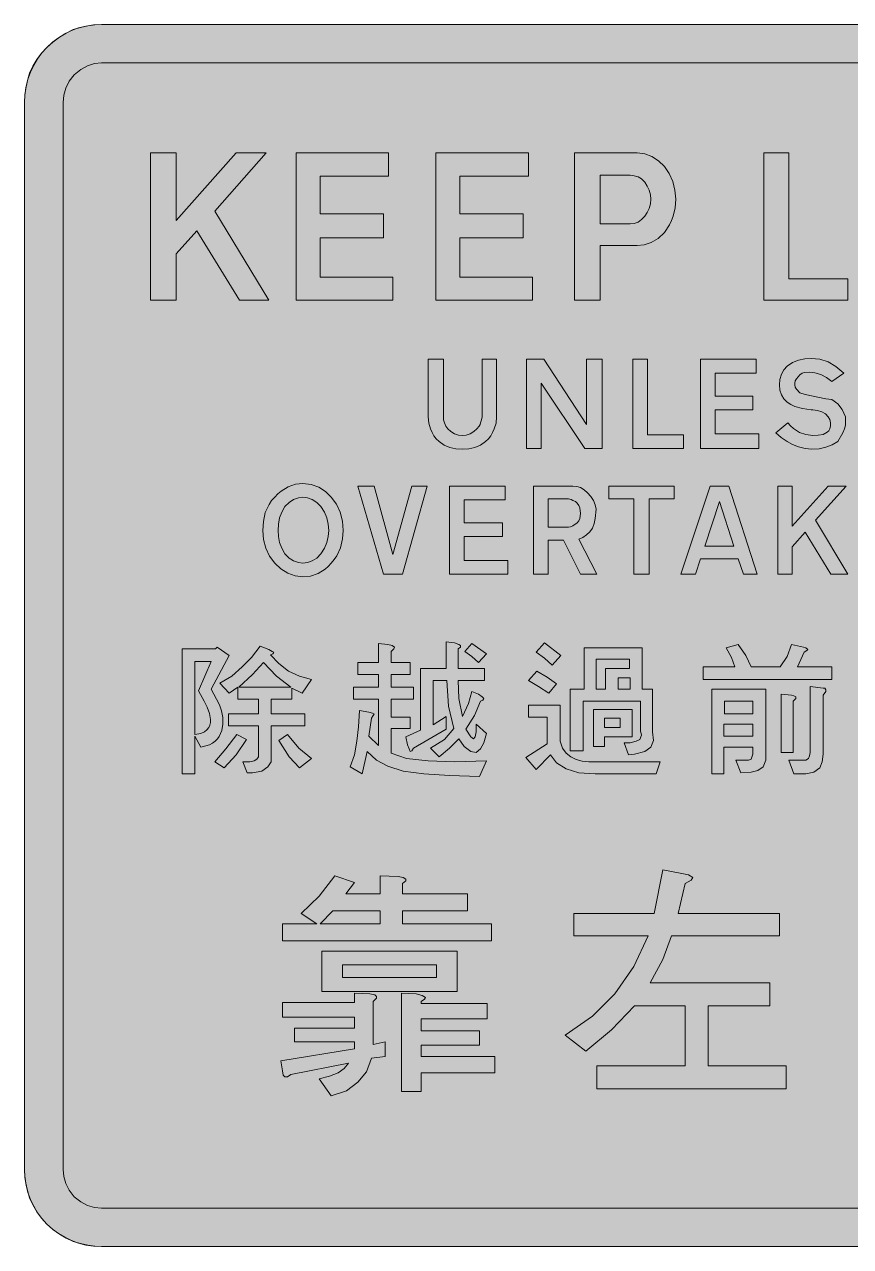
# Model space of a CAD drawing. Header units: metres. Extents: x 147 to 422, y 8 to 264.
# Drawn here: x 147.4 to 320.9, y 7.6 to 264.4 of the extents above; entities that cross this region are included whole.
import ezdxf

# ---------------------------------------------------------------- set-up
doc = ezdxf.new("R2010")
doc.units = ezdxf.units.M
for name, color, linetype, true_color in [('FILL_BLUE_0000FF', 7, 'Continuous', 0x0000ff), ('FILL_WHITE_FFFFFF', 7, 'Continuous', 0xffffff), ('STROKE_BLUE_0000FF', 7, 'Continuous', 0x0000ff)]:
    doc.layers.add(name, color=color, linetype=linetype, true_color=true_color)

msp = doc.modelspace()

# ---------------------------------------------------------------- hatches: boundary and pattern name
at = {"layer": 'FILL_BLUE_0000FF', "true_color": 0x0000ff}
h = msp.add_hatch(color=7, dxfattribs=at)
h.dxf.hatch_style = 1
h.paths.add_polyline_path([(407.23, 256.18), (408.74, 255.73), (410.18, 254.95), (410.85, 254.43), (411.48, 253.8), (412.53, 252.49), (413.26, 251.05), (413.68, 249.55), (413.82, 248.04), (413.82, 23.76), (413.68, 22.28), (413.26, 20.81), (412.53, 19.38), (411.48, 18), (410.18, 16.95), (408.74, 16.22), (407.23, 15.8), (405.72, 15.66), (163.62, 15.66), (162.14, 15.8), (160.67, 16.22), (159.24, 16.95), (157.86, 18), (156.81, 19.38), (156.08, 20.81), (155.66, 22.28), (155.52, 23.76), (155.52, 248.04), (155.66, 249.55), (156.08, 251.05), (156.81, 252.49), (157.86, 253.8), (159.24, 254.95), (160.67, 255.73), (162.14, 256.18), (163.62, 256.32), (405.72, 256.32), (407.23, 256.18)])
at = {"layer": 'FILL_WHITE_FFFFFF', "true_color": 0xffffff}
h = msp.add_hatch(color=7, dxfattribs=at)
h.dxf.hatch_style = 1
h.paths.add_polyline_path([(407.13, 264.35), (408.62, 264.15), (410.15, 263.81), (411.66, 263.34), (413.14, 262.6), (414.59, 261.72), (415.96, 260.71), (417.24, 259.56), (418.36, 258.31), (419.31, 256.99), (420.13, 255.61), (420.84, 254.16), (421.31, 252.65), (421.65, 251.1), (421.85, 249.55), (421.92, 248.04), (421.92, 23.76), (421.85, 22.35), (421.65, 20.86), (421.31, 19.33), (420.84, 17.82), (420.13, 16.34), (419.31, 14.89), (418.36, 13.52), (417.24, 12.24), (415.96, 11.12), (414.59, 10.17), (413.14, 9.35), (411.66, 8.64), (410.15, 8.17), (408.62, 7.83), (407.13, 7.63), (405.72, 7.56), (163.62, 7.56), (162.21, 7.63), (160.72, 7.83), (159.19, 8.17), (157.68, 8.64), (156.2, 9.35), (154.76, 10.17), (153.38, 11.12), (152.1, 12.24), (150.98, 13.52), (150.03, 14.89), (149.21, 16.34), (148.5, 17.82), (148.03, 19.33), (147.69, 20.86), (147.49, 22.35), (147.42, 23.76), (147.42, 248.04), (147.49, 249.55), (147.69, 251.1), (148.03, 252.65), (148.5, 254.16), (149.21, 255.64), (150.03, 257.06), (150.98, 258.39), (152.1, 259.56), (153.38, 260.71), (154.76, 261.72), (156.2, 262.6), (157.68, 263.34), (159.19, 263.81), (160.72, 264.15), (162.21, 264.35), (163.62, 264.42), (405.72, 264.42), (407.13, 264.35)])
h = msp.add_hatch(color=7, dxfattribs=at)
h.dxf.hatch_style = 1
h.paths.add_polyline_path([(179.28, 237.42), (179.28, 223.2), (191.88, 237.42), (198.18, 237.42), (187.38, 225.18), (198.72, 206.46), (192.6, 206.46), (183.6, 221.04), (179.28, 216.18), (179.28, 206.46), (173.88, 206.46), (173.88, 237.42), (179.28, 237.42)])
h = msp.add_hatch(color=7, dxfattribs=at)
h.dxf.hatch_style = 1
h.paths.add_polyline_path([(223.92, 237.42), (223.92, 232.56), (209.52, 232.56), (209.52, 224.64), (222.84, 224.64), (222.84, 219.6), (209.52, 219.6), (209.52, 211.32), (224.82, 211.32), (224.82, 206.46), (204.48, 206.46), (204.48, 237.42), (223.92, 237.42)])
h = msp.add_hatch(color=7, dxfattribs=at)
h.dxf.hatch_style = 1
h.paths.add_polyline_path([(253.26, 237.42), (253.26, 232.56), (238.86, 232.56), (238.86, 224.64), (252.18, 224.64), (252.18, 219.6), (238.86, 219.6), (238.86, 211.32), (254.16, 211.32), (254.16, 206.46), (233.82, 206.46), (233.82, 237.42), (253.26, 237.42)])
h = msp.add_hatch(color=7, dxfattribs=at)
h.dxf.hatch_style = 1
h.paths.add_polyline_path([(279.2, 236.65), (280.6, 235.75), (281.88, 234.54), (282.85, 233.07), (283.59, 231.39), (284.06, 229.58), (284.22, 227.7), (284.08, 225.9), (283.68, 224.1), (283.35, 223.19), (282.91, 222.32), (281.88, 220.68), (280.5, 219.42), (279.07, 218.59), (277.6, 218.12), (276.12, 217.98), (268.38, 217.98), (268.38, 206.46), (262.98, 206.46), (262.98, 237.42), (276.12, 237.42), (277.7, 237.22), (279.2, 236.65)])
h.paths.add_polyline_path([(268.38, 222.48), (274.68, 222.48), (275.49, 222.59), (276.3, 222.84), (277.02, 223.4), (277.74, 224.1), (278.24, 224.86), (278.64, 225.76), (278.9, 226.73), (279, 227.7), (278.9, 228.64), (278.64, 229.57), (278.24, 230.46), (277.74, 231.3), (277.02, 231.97), (276.3, 232.38), (275.49, 232.63), (274.68, 232.74), (268.38, 232.74), (268.38, 222.48)], flags=16)
h = msp.add_hatch(color=7, dxfattribs=at)
h.dxf.hatch_style = 1
h.paths.add_polyline_path([(302.76, 237.42), (307.98, 237.42), (307.98, 210.96), (320.4, 210.96), (320.4, 206.46), (302.76, 206.46), (302.76, 237.42)])
h = msp.add_hatch(color=7, dxfattribs=at)
h.dxf.hatch_style = 1
h.paths.add_polyline_path([(246.6, 194.04), (246.6, 181.98), (246.47, 180.65), (246.06, 179.46), (245.75, 178.68), (245.36, 177.97), (244.87, 177.33), (244.26, 176.76), (243.22, 175.98), (242.03, 175.48), (240.74, 175.22), (239.4, 175.14), (238.06, 175.22), (236.77, 175.48), (235.58, 175.98), (234.54, 176.76), (233.93, 177.33), (233.44, 177.97), (233.05, 178.68), (232.74, 179.46), (232.34, 180.65), (232.2, 181.98), (232.2, 194.04), (235.44, 194.04), (235.44, 181.98), (235.46, 181.35), (235.62, 180.72), (235.91, 180.02), (236.34, 179.46), (236.97, 178.86), (237.74, 178.4), (238.57, 178.12), (239.4, 178.02), (240.23, 178.12), (241.07, 178.4), (241.83, 178.86), (242.46, 179.46), (242.96, 180.02), (243.12, 180.35), (243.18, 180.72), (243.43, 181.35), (243.54, 181.98), (243.54, 194.04), (246.6, 194.04)])
h = msp.add_hatch(color=7, dxfattribs=at)
h.dxf.hatch_style = 1
h.paths.add_polyline_path([(255.96, 175.32), (252.9, 175.32), (252.9, 194.04), (256.5, 194.04), (265.5, 180.36), (265.5, 194.04), (268.74, 194.04), (268.74, 175.32), (265.14, 175.32), (255.96, 189), (255.96, 175.32)])
h = msp.add_hatch(color=7, dxfattribs=at)
h.dxf.hatch_style = 1
h.paths.add_polyline_path([(275.22, 194.04), (278.28, 194.04), (278.28, 178.2), (285.84, 178.2), (285.84, 175.32), (275.22, 175.32), (275.22, 194.04)])
h = msp.add_hatch(color=7, dxfattribs=at)
h.dxf.hatch_style = 1
h.paths.add_polyline_path([(289.44, 194.04), (301.14, 194.04), (301.14, 191.16), (292.5, 191.16), (292.5, 186.3), (300.42, 186.3), (300.42, 183.42), (292.5, 183.42), (292.5, 178.38), (301.68, 178.38), (301.68, 175.32), (289.44, 175.32), (289.44, 194.04)])
h = msp.add_hatch(color=7, dxfattribs=at)
h.dxf.hatch_style = 1
h.paths.add_polyline_path([(319.86, 180.36), (319.86, 180.18), (319.68, 179.46), (319.32, 178.56), (318.24, 176.76), (317.07, 176.05), (315.74, 175.54), (314.32, 175.24), (312.84, 175.14), (311.39, 175.27), (310.03, 175.61), (308.76, 176.13), (307.62, 176.76), (306.38, 177.59), (305.28, 178.56), (307.8, 180.72), (308.36, 180.04), (308.94, 179.49), (310.21, 178.69), (311.57, 178.24), (313.02, 178.02), (314.11, 178.07), (315.16, 178.27), (316.03, 178.7), (316.37, 179.04), (316.62, 179.46), (316.72, 180.06), (316.71, 180.72), (316.57, 181.38), (316.26, 181.98), (315.7, 182.56), (314.91, 182.97), (313.98, 183.25), (313.02, 183.42), (312.66, 183.42), (310.88, 183.71), (309.24, 184.14), (308.43, 184.52), (307.62, 185.04), (306.91, 185.7), (306.41, 186.57), (306.1, 187.57), (306, 188.64), (306.1, 189.82), (306.41, 190.89), (306.91, 191.83), (307.62, 192.6), (308.76, 193.38), (310.01, 193.88), (311.32, 194.14), (312.66, 194.22), (314.49, 194.05), (316.22, 193.5), (317.87, 192.55), (319.5, 191.16), (316.98, 189.36), (315.92, 190.2), (314.71, 190.82), (313.46, 191.21), (312.3, 191.34), (311.24, 191.27), (310.76, 191.11), (310.32, 190.8), (309.58, 189.97), (309.33, 189.51), (309.24, 189), (309.24, 188.64), (309.33, 188.21), (309.58, 187.76), (310.32, 187.02), (311.4, 186.66), (315.72, 185.76), (316.98, 185.58), (318.24, 184.68), (319.19, 183.46), (319.86, 181.98), (319.86, 181.44), (319.86, 181.08), (319.86, 180.72), (319.86, 180.36)])
h = msp.add_hatch(color=7, dxfattribs=at)
h.dxf.hatch_style = 1
h.paths.add_polyline_path([(209.23, 167.17), (210.65, 166.27), (211.86, 165.06), (212.94, 163.58), (213.73, 161.89), (214.21, 160.02), (214.38, 158.04), (214.25, 156.31), (213.84, 154.44), (213.05, 152.75), (212.5, 151.93), (211.86, 151.2), (211.23, 150.51), (210.55, 149.91), (209.09, 149.02), (207.53, 148.49), (205.92, 148.32), (204.31, 148.52), (202.75, 149.08), (201.29, 149.99), (199.98, 151.2), (198.9, 152.67), (198.11, 154.35), (197.63, 156.16), (197.46, 158.04), (197.6, 159.93), (198, 161.82), (198.79, 163.51), (199.34, 164.33), (199.98, 165.06), (200.62, 165.75), (201.31, 166.35), (202.82, 167.24), (204.38, 167.77), (205.92, 167.94), (207.63, 167.74), (209.23, 167.17)])
h.paths.add_polyline_path([(203.96, 164.54), (203.01, 163.92), (202.14, 163.08), (201.46, 161.94), (201.02, 160.69), (200.77, 159.38), (200.7, 158.04), (200.77, 156.8), (201.02, 155.54), (201.46, 154.32), (202.14, 153.18), (203.01, 152.26), (203.96, 151.65), (204.95, 151.31), (205.92, 151.2), (206.89, 151.31), (207.88, 151.65), (208.83, 152.26), (209.7, 153.18), (210.41, 154.32), (210.92, 155.54), (211.22, 156.8), (211.32, 158.04), (211.22, 159.38), (210.92, 160.69), (210.41, 161.94), (209.7, 163.08), (208.83, 163.92), (207.88, 164.54), (206.89, 164.93), (205.92, 165.06), (204.95, 164.93), (203.96, 164.54)], flags=16)
h = msp.add_hatch(color=7, dxfattribs=at)
h.dxf.hatch_style = 1
h.paths.add_polyline_path([(217.44, 167.4), (220.86, 167.4), (224.82, 153), (228.78, 167.4), (232.02, 167.4), (226.8, 148.86), (222.84, 148.86), (217.44, 167.4)])
h = msp.add_hatch(color=7, dxfattribs=at)
h.dxf.hatch_style = 1
h.paths.add_polyline_path([(236.7, 167.4), (248.4, 167.4), (248.4, 164.52), (239.76, 164.52), (239.76, 159.66), (247.86, 159.66), (247.86, 156.78), (239.76, 156.78), (239.76, 151.74), (248.94, 151.74), (248.94, 148.86), (236.7, 148.86), (236.7, 167.4)])
h = msp.add_hatch(color=7, dxfattribs=at)
h.dxf.hatch_style = 1
h.paths.add_polyline_path([(254.34, 148.86), (254.34, 167.4), (262.62, 167.4), (263.43, 167.33), (264.22, 167.08), (264.97, 166.64), (265.68, 165.96), (266.39, 165.22), (266.92, 164.38), (267.27, 163.48), (267.48, 162.54), (267.32, 160.56), (267.1, 159.55), (266.76, 158.58), (266.16, 157.81), (265.46, 157.14), (264.68, 156.61), (263.88, 156.24), (267.66, 148.86), (264.24, 148.86), (260.64, 156.06), (257.4, 156.06), (257.4, 148.86), (254.34, 148.86)])
h.paths.add_polyline_path([(257.4, 158.76), (261.72, 158.76), (262.15, 158.82), (262.62, 159.01), (263.52, 159.66), (263.86, 160.1), (264.08, 160.58), (264.24, 161.64), (264.08, 162.79), (263.86, 163.34), (263.52, 163.8), (263.14, 164.14), (262.62, 164.34), (262.24, 164.59), (261.72, 164.7), (257.4, 164.7), (257.4, 158.76)], flags=16)
h = msp.add_hatch(color=7, dxfattribs=at)
h.dxf.hatch_style = 1
h.paths.add_polyline_path([(270.18, 164.7), (270.18, 167.4), (283.86, 167.4), (283.86, 164.7), (278.64, 164.7), (278.64, 148.86), (275.4, 148.86), (275.4, 164.7), (270.18, 164.7)])
h = msp.add_hatch(color=7, dxfattribs=at)
h.dxf.hatch_style = 1
h.paths.add_polyline_path([(301.32, 148.86), (298.44, 148.86), (297.36, 152.1), (289.44, 152.1), (288.36, 148.86), (285.3, 148.86), (291.42, 167.4), (295.38, 167.4), (301.32, 148.86)])
h.paths.add_polyline_path([(296.46, 154.8), (293.4, 164.16), (290.34, 154.8), (296.46, 154.8)], flags=16)
h = msp.add_hatch(color=7, dxfattribs=at)
h.dxf.hatch_style = 1
h.paths.add_polyline_path([(305.64, 167.4), (308.7, 167.4), (308.7, 158.94), (316.26, 167.4), (320.04, 167.4), (313.56, 160.2), (320.4, 148.86), (316.8, 148.86), (311.4, 157.68), (308.7, 154.62), (308.7, 148.86), (305.64, 148.86), (305.64, 167.4)])
h = msp.add_hatch(color=7, dxfattribs=at)
h.dxf.hatch_style = 1
h.paths.add_polyline_path([(199.8, 132.48), (199.62, 132.12), (199.08, 131.94), (200.88, 130.14), (202.86, 128.52), (205.2, 127.44), (207.72, 126.72), (205.74, 123.84), (203.58, 124.92), (203.58, 122.58), (199.26, 122.58), (199.26, 119.52), (206.28, 119.52), (206.28, 117), (199.26, 117), (199.26, 109.44), (198.54, 108.36), (197.28, 107.46), (195.3, 107.1), (194.22, 107.1), (193.32, 109.44), (194.76, 109.44), (195.66, 109.62), (196.2, 109.98), (196.56, 110.52), (196.56, 117), (190.26, 117), (190.26, 119.52), (196.56, 119.52), (196.56, 122.58), (192.24, 122.58), (192.24, 125.1), (190.44, 123.84), (188.46, 126), (190.98, 127.44), (193.14, 129.42), (195.12, 131.4), (196.92, 133.74), (198.72, 133.02), (199.44, 132.66), (199.8, 132.48)])
h.paths.add_polyline_path([(192.42, 125.1), (203.4, 125.1), (200.34, 127.44), (197.64, 130.32), (195.3, 127.8), (192.42, 125.1)], flags=16)
h = msp.add_hatch(color=7, dxfattribs=at)
h.dxf.hatch_style = 1
h.paths.add_polyline_path([(216.72, 110.88), (217.26, 113.76), (217.62, 116.82), (217.8, 120.24), (219.78, 119.88), (220.5, 119.7), (220.86, 119.52), (220.68, 119.16), (220.32, 118.62), (219.78, 114.84), (221.76, 112.86), (221.76, 122.58), (216.54, 122.58), (216.54, 125.1), (221.76, 125.1), (221.76, 127.8), (217.44, 127.8), (217.44, 130.32), (221.76, 130.32), (221.76, 134.28), (223.74, 134.1), (224.64, 133.92), (225.18, 133.56), (225, 133.2), (224.46, 132.66), (224.46, 130.32), (228.42, 130.32), (228.42, 127.8), (224.46, 127.8), (224.46, 125.1), (229.14, 125.1), (229.14, 122.58), (224.46, 122.58), (224.46, 118.8), (228.42, 118.8), (228.42, 116.46), (224.46, 116.46), (224.46, 111.24), (227.7, 110.16), (232.2, 109.62), (237.78, 109.44), (244.44, 109.62), (243, 106.38), (236.7, 106.56), (231.3, 106.92), (226.98, 107.46), (223.74, 108.54), (221.4, 109.8), (219.42, 111.6), (218.34, 106.92), (215.82, 108.36), (216.72, 110.88)])
h = msp.add_hatch(color=7, dxfattribs=at)
h.dxf.hatch_style = 1
h.paths.add_polyline_path([(235.98, 134.64), (237.78, 134.46), (238.68, 134.1), (239.04, 133.92), (239.04, 133.56), (238.5, 133.2), (238.5, 129.06), (244.08, 129.06), (244.08, 126.54), (238.5, 126.54), (238.68, 122.76), (239.4, 118.98), (240.66, 121.68), (241.38, 124.2), (242.82, 123.66), (243.54, 123.12), (243.9, 122.76), (243.72, 122.4), (243.18, 122.22), (241.92, 119.16), (240.12, 116.28), (241.2, 114.66), (241.74, 114.3), (242.1, 114.66), (242.28, 115.74), (242.28, 117.36), (244.44, 115.38), (243.9, 113.4), (243.18, 112.14), (242.28, 111.42), (241.2, 111.6), (239.76, 112.68), (238.68, 114.3), (236.7, 112.32), (234.54, 110.52), (232.74, 112.32), (235.62, 114.12), (237.6, 116.46), (236.52, 121.14), (236.16, 126.54), (233.28, 126.54), (233.28, 117.18), (235.98, 118.98), (235.98, 116.28), (229.14, 112.32), (228.78, 111.78), (228.42, 111.6), (228.24, 112.14), (227.88, 113.04), (227.52, 114.66), (230.58, 116.1), (230.58, 129.06), (235.98, 129.06), (235.98, 134.64)])
h = msp.add_hatch(color=7, dxfattribs=at)
h.dxf.hatch_style = 1
h.paths.add_polyline_path([(244.44, 132.12), (242.82, 130.32), (241.38, 131.58), (239.94, 132.66), (241.38, 134.28), (244.44, 132.12)])
h = msp.add_hatch(color=7, dxfattribs=at)
h.dxf.hatch_style = 1
h.paths.add_polyline_path([(260.1, 131.76), (258.3, 129.78), (256.68, 131.22), (254.88, 132.48), (256.68, 134.46), (260.1, 131.76)])
h = msp.add_hatch(color=7, dxfattribs=at)
h.dxf.hatch_style = 1
h.paths.add_polyline_path([(295.92, 131.4), (294.84, 133.38), (297.36, 134.1), (298.98, 131.76), (300.06, 129.42), (306.18, 129.42), (307.62, 131.58), (308.52, 134.1), (311.04, 133.56), (311.58, 133.38), (311.94, 133.02), (311.76, 132.84), (311.22, 132.48), (309.78, 129.42), (316.98, 129.42), (316.98, 126.72), (289.98, 126.72), (289.98, 129.42), (296.64, 129.42), (295.92, 131.4)])
h = msp.add_hatch(color=7, dxfattribs=at)
h.dxf.hatch_style = 1
h.paths.add_polyline_path([(187.92, 133.56), (190.44, 131.76), (186.66, 124.74), (187.74, 122.58), (188.37, 121.43), (188.83, 120.13), (189.08, 118.74), (189.1, 117.34), (188.86, 116), (188.34, 114.79), (187.95, 114.25), (187.49, 113.78), (186.94, 113.37), (186.3, 113.04), (184.5, 112.5), (183.24, 114.84), (183.24, 106.92), (180.54, 106.92), (180.54, 133.2), (187.56, 133.2), (187.92, 133.56)])
h.paths.add_polyline_path([(185.21, 115.73), (185.75, 116.14), (186.14, 116.62), (186.39, 117.15), (186.51, 117.72), (186.53, 118.33), (186.3, 119.61), (185.8, 120.93), (185.17, 122.21), (183.96, 124.38), (186.66, 130.5), (183.24, 130.5), (183.24, 115.2), (184.5, 115.38), (185.21, 115.73)], flags=16)
h = msp.add_hatch(color=7, dxfattribs=at)
h.dxf.hatch_style = 1
h.paths.add_polyline_path([(279.36, 124.74), (279.36, 115.74), (279.54, 113.94), (279, 112.5), (277.74, 111.6), (275.58, 111.06), (274.32, 110.88), (273.42, 113.4), (274.68, 113.4), (275.94, 113.76), (276.66, 114.12), (277.02, 115.02), (276.84, 115.92), (276.84, 122.22), (264.78, 122.22), (264.78, 111.78), (262.08, 111.78), (262.08, 124.74), (264.96, 124.74), (264.96, 133.38), (277.2, 133.38), (277.2, 124.74), (279.36, 124.74)])
h.paths.add_polyline_path([(272.16, 127.08), (272.16, 124.74), (274.68, 124.74), (274.68, 127.08), (272.16, 127.08)], flags=16)
h.paths.add_polyline_path([(269.46, 129.06), (274.5, 129.06), (274.5, 131.04), (267.48, 131.04), (267.48, 124.74), (269.46, 124.74), (269.46, 129.06)], flags=16)
h = msp.add_hatch(color=7, dxfattribs=at)
h.dxf.hatch_style = 1
h.paths.add_polyline_path([(257.22, 127.26), (259.2, 125.82), (257.58, 123.84), (255.42, 125.28), (253.26, 126.54), (255.06, 128.52), (257.22, 127.26)])
h = msp.add_hatch(color=7, dxfattribs=at)
h.dxf.hatch_style = 1
h.paths.add_polyline_path([(302.58, 108.36), (301.5, 107.64), (300.06, 107.28), (297.9, 107.1), (296.82, 109.8), (299.52, 109.8), (300.06, 109.98), (300.42, 111.06), (300.42, 112.5), (294.3, 112.5), (294.3, 106.92), (291.78, 106.92), (291.78, 124.74), (303.12, 124.74), (303.12, 109.8), (302.58, 108.36)])
h.paths.add_polyline_path([(294.3, 117.36), (294.3, 114.84), (300.42, 114.84), (300.42, 117.36), (294.3, 117.36)], flags=16)
h.paths.add_polyline_path([(300.42, 122.22), (294.48, 122.22), (294.48, 119.52), (300.42, 119.52), (300.42, 122.22)], flags=16)
h = msp.add_hatch(color=7, dxfattribs=at)
h.dxf.hatch_style = 1
h.paths.add_polyline_path([(308.52, 123.48), (309.06, 123.3), (309.42, 123.12), (309.42, 122.76), (308.88, 122.22), (308.88, 111.42), (306.36, 111.42), (306.36, 123.66), (308.52, 123.48)])
h = msp.add_hatch(color=7, dxfattribs=at)
h.dxf.hatch_style = 1
h.paths.add_polyline_path([(315.18, 124.92), (315.54, 124.92), (315.72, 124.56), (315.72, 124.2), (315.18, 123.48), (315.18, 111.06), (315, 109.44), (314.46, 108.18), (313.2, 107.28), (311.58, 106.92), (309.06, 106.92), (307.98, 109.8), (311.58, 109.8), (312.12, 110.16), (312.3, 110.7), (312.48, 111.42), (312.48, 125.28), (315.18, 124.92)])
h = msp.add_hatch(color=7, dxfattribs=at)
h.dxf.hatch_style = 1
h.paths.add_polyline_path([(259.92, 121.32), (259.92, 113.76), (260.44, 112.34), (261.22, 111.25), (262.19, 110.46), (263.34, 109.91), (264.6, 109.58), (265.95, 109.42), (268.74, 109.44), (280.98, 109.44), (280.08, 106.92), (267.3, 106.92), (263.88, 107.1), (261.18, 108), (259.2, 109.26), (257.94, 110.88), (254.88, 107.82), (252.72, 110.34), (257.22, 113.22), (257.22, 118.8), (253.26, 118.8), (253.26, 121.32), (259.92, 121.32)])
h = msp.add_hatch(color=7, dxfattribs=at)
h.dxf.hatch_style = 1
h.paths.add_polyline_path([(275.04, 114.66), (269.28, 114.66), (269.28, 112.68), (266.94, 112.68), (266.94, 120.42), (275.04, 120.42), (275.04, 114.66)])
h.paths.add_polyline_path([(272.52, 118.62), (269.28, 118.62), (269.28, 116.64), (272.52, 116.64), (272.52, 118.62)], flags=16)
h = msp.add_hatch(color=7, dxfattribs=at)
h.dxf.hatch_style = 1
h.paths.add_polyline_path([(191.88, 110.88), (189.36, 108.18), (187.38, 109.44), (189.72, 112.14), (192.06, 115.2), (194.04, 114.12), (191.88, 110.88)])
h = msp.add_hatch(color=7, dxfattribs=at)
h.dxf.hatch_style = 1
h.paths.add_polyline_path([(205.02, 112.32), (207.72, 110.16), (205.2, 108.18), (203.04, 110.52), (200.88, 113.94), (202.68, 115.2), (205.02, 112.32)])
h = msp.add_hatch(color=7, dxfattribs=at)
h.dxf.hatch_style = 1
h.paths.add_polyline_path([(222.12, 81.72), (222.12, 85.5), (225.9, 85.32), (226.98, 85.14), (227.52, 84.78), (227.52, 84.42), (226.8, 83.88), (226.8, 81.72), (240.48, 81.72), (240.48, 78.12), (226.8, 78.12), (226.8, 75.42), (245.52, 75.42), (245.52, 71.82), (201.6, 71.82), (201.6, 75.42), (208.8, 75.42), (205.56, 77.58), (209.34, 81.18), (212.58, 85.5), (216.72, 84.06), (214.92, 81.72), (222.12, 81.72)])
h.paths.add_polyline_path([(222.12, 75.42), (222.12, 78.12), (212.22, 78.12), (209.52, 75.42), (222.12, 75.42)], flags=16)
h = msp.add_hatch(color=7, dxfattribs=at)
h.dxf.hatch_style = 1
h.paths.add_polyline_path([(279.72, 77.58), (281.52, 86.76), (285.12, 86.04), (286.92, 85.68), (287.82, 85.14), (287.46, 84.6), (286.2, 83.88), (284.76, 77.58), (306, 77.58), (306, 72.9), (283.32, 72.9), (281.52, 67.86), (278.82, 63), (304.02, 63), (304.02, 58.14), (291.06, 58.14), (291.06, 45.54), (307.44, 45.54), (307.44, 40.68), (267.66, 40.68), (267.66, 45.54), (286.2, 45.54), (286.2, 58.14), (275.58, 58.14), (270.72, 53.1), (265.32, 48.6), (261, 52.02), (266.76, 55.98), (271.44, 60.66), (275.4, 66.42), (278.46, 72.9), (262.8, 72.9), (262.8, 77.58), (279.72, 77.58)])
h = msp.add_hatch(color=7, dxfattribs=at)
h.dxf.hatch_style = 1
h.paths.add_polyline_path([(238.32, 61.2), (209.88, 61.2), (209.88, 69.66), (238.32, 69.66), (238.32, 61.2)])
h.paths.add_polyline_path([(234, 66.78), (214.2, 66.78), (214.2, 64.08), (234, 64.08), (234, 66.78)], flags=16)
h = msp.add_hatch(color=7, dxfattribs=at)
h.dxf.hatch_style = 1
h.paths.add_polyline_path([(219.96, 60.66), (221.04, 60.48), (221.4, 60.12), (221.4, 59.76), (220.68, 59.04), (220.68, 50.04), (223.2, 50.58), (223.2, 47.52), (220.32, 47.16), (219.24, 44.28), (217.44, 42.12), (215.1, 40.32), (211.86, 39.24), (209.34, 42.84), (211.5, 43.38), (213.3, 44.1), (214.56, 45), (215.46, 46.08), (203.4, 43.74), (202.68, 43.2), (202.14, 43.2), (201.78, 43.56), (201.6, 44.46), (201.24, 46.62), (216.72, 49.14), (216.72, 50.58), (204.12, 50.58), (204.12, 53.46), (216.72, 53.46), (216.72, 55.8), (201.6, 55.8), (201.6, 58.86), (216.72, 58.86), (216.72, 60.84), (219.96, 60.66)])
h = msp.add_hatch(color=7, dxfattribs=at)
h.dxf.hatch_style = 1
h.paths.add_polyline_path([(229.68, 60.66), (230.94, 60.3), (231.66, 59.94), (231.48, 59.58), (230.76, 59.04), (230.76, 58.68), (244.62, 58.68), (244.62, 55.44), (230.76, 55.44), (230.76, 52.92), (243, 52.92), (243, 49.86), (230.76, 49.86), (230.76, 47.52), (246.24, 47.52), (246.24, 44.1), (230.76, 44.1), (230.76, 40.14), (226.62, 40.14), (226.62, 60.84), (229.68, 60.66)])

# ---------------------------------------------------------------- linework, layer by layer
at = {"layer": 'FILL_BLUE_0000FF', "lineweight": 0, "true_color": 0x0000ff}
msp.add_lwpolyline([(405.72, 15.66), (163.62, 15.66), (162.14, 15.8), (160.67, 16.22), (159.24, 16.95), (157.86, 18), (156.81, 19.38), (156.08, 20.81), (155.66, 22.28), (155.52, 23.76), (155.52, 248.04), (155.66, 249.55), (156.08, 251.05), (156.81, 252.49), (157.86, 253.8), (159.24, 254.95), (160.67, 255.73), (162.14, 256.18), (163.62, 256.32), (405.72, 256.32)], dxfattribs=at)
at = {"layer": 'FILL_WHITE_FFFFFF', "lineweight": 0, "true_color": 0xffffff}
msp.add_lwpolyline([(405.72, 7.56), (163.62, 7.56), (162.21, 7.63), (160.72, 7.83), (159.19, 8.17), (157.68, 8.64), (156.2, 9.35), (154.76, 10.17), (153.38, 11.12), (152.1, 12.24), (150.98, 13.52), (150.03, 14.89), (149.21, 16.34), (148.5, 17.82), (148.03, 19.33), (147.69, 20.86), (147.49, 22.35), (147.42, 23.76), (147.42, 248.04), (147.49, 249.55), (147.69, 251.1), (148.03, 252.65), (148.5, 254.16), (149.21, 255.64), (150.03, 257.06), (150.98, 258.39), (152.1, 259.56), (153.38, 260.71), (154.76, 261.72), (156.2, 262.6), (157.68, 263.34), (159.19, 263.81), (160.72, 264.15), (162.21, 264.35), (163.62, 264.42), (405.72, 264.42)], dxfattribs=at)
for points in [[(179.28, 237.42), (179.28, 223.2), (191.88, 237.42), (198.18, 237.42), (187.38, 225.18), (198.72, 206.46), (192.6, 206.46), (183.6, 221.04), (179.28, 216.18), (179.28, 206.46), (173.88, 206.46), (173.88, 237.42)], [(223.92, 237.42), (223.92, 232.56), (209.52, 232.56), (209.52, 224.64), (222.84, 224.64), (222.84, 219.6), (209.52, 219.6), (209.52, 211.32), (224.82, 211.32), (224.82, 206.46), (204.48, 206.46), (204.48, 237.42)], [(253.26, 237.42), (253.26, 232.56), (238.86, 232.56), (238.86, 224.64), (252.18, 224.64), (252.18, 219.6), (238.86, 219.6), (238.86, 211.32), (254.16, 211.32), (254.16, 206.46), (233.82, 206.46), (233.82, 237.42)], [(279.2, 236.65), (280.6, 235.75), (281.88, 234.54), (282.85, 233.07), (283.59, 231.39), (284.06, 229.58), (284.22, 227.7), (284.08, 225.9), (283.68, 224.1), (283.35, 223.19), (282.91, 222.32), (281.88, 220.68), (280.5, 219.42), (279.07, 218.59), (277.6, 218.12), (276.12, 217.98), (268.38, 217.98), (268.38, 206.46), (262.98, 206.46), (262.98, 237.42), (276.12, 237.42), (277.7, 237.22)], [(302.76, 237.42), (307.98, 237.42), (307.98, 210.96), (320.4, 210.96), (320.4, 206.46), (302.76, 206.46)], [(268.38, 222.48), (274.68, 222.48), (275.49, 222.59), (276.3, 222.84), (277.02, 223.4), (277.74, 224.1), (278.24, 224.86), (278.64, 225.76), (278.9, 226.73), (279, 227.7), (278.9, 228.64), (278.64, 229.57), (278.24, 230.46), (277.74, 231.3), (277.02, 231.97), (276.3, 232.38), (275.49, 232.63), (274.68, 232.74), (268.38, 232.74)], [(246.6, 194.04), (246.6, 181.98), (246.47, 180.65), (246.06, 179.46), (245.75, 178.68), (245.36, 177.97), (244.87, 177.33), (244.26, 176.76), (243.22, 175.98), (242.03, 175.48), (240.74, 175.22), (239.4, 175.14), (238.06, 175.22), (236.77, 175.48), (235.58, 175.98), (234.54, 176.76), (233.93, 177.33), (233.44, 177.97), (233.05, 178.68), (232.74, 179.46), (232.34, 180.65), (232.2, 181.98), (232.2, 194.04), (235.44, 194.04), (235.44, 181.98), (235.46, 181.35), (235.62, 180.72), (235.91, 180.02), (236.34, 179.46), (236.97, 178.86), (237.74, 178.4), (238.57, 178.12), (239.4, 178.02), (240.23, 178.12), (241.07, 178.4), (241.83, 178.86), (242.46, 179.46), (242.96, 180.02), (243.12, 180.35), (243.18, 180.72), (243.43, 181.35), (243.54, 181.98), (243.54, 194.04)], [(255.96, 175.32), (252.9, 175.32), (252.9, 194.04), (256.5, 194.04), (265.5, 180.36), (265.5, 194.04), (268.74, 194.04), (268.74, 175.32), (265.14, 175.32), (255.96, 189)], [(275.22, 194.04), (278.28, 194.04), (278.28, 178.2), (285.84, 178.2), (285.84, 175.32), (275.22, 175.32)], [(289.44, 194.04), (301.14, 194.04), (301.14, 191.16), (292.5, 191.16), (292.5, 186.3), (300.42, 186.3), (300.42, 183.42), (292.5, 183.42), (292.5, 178.38), (301.68, 178.38), (301.68, 175.32), (289.44, 175.32)], [(319.86, 180.36), (319.86, 180.18), (319.68, 179.46), (319.32, 178.56), (318.24, 176.76), (317.07, 176.05), (315.74, 175.54), (314.32, 175.24), (312.84, 175.14), (311.39, 175.27), (310.03, 175.61), (308.76, 176.13), (307.62, 176.76), (306.38, 177.59), (305.28, 178.56), (307.8, 180.72), (308.36, 180.04), (308.94, 179.49), (310.21, 178.69), (311.57, 178.24), (313.02, 178.02), (314.11, 178.07), (315.16, 178.27), (316.03, 178.7), (316.37, 179.04), (316.62, 179.46), (316.72, 180.06), (316.71, 180.72), (316.57, 181.38), (316.26, 181.98), (315.7, 182.56), (314.91, 182.97), (313.98, 183.25), (313.02, 183.42), (312.66, 183.42), (310.88, 183.71), (309.24, 184.14), (308.43, 184.52), (307.62, 185.04), (306.91, 185.7), (306.41, 186.57), (306.1, 187.57), (306, 188.64), (306.1, 189.82), (306.41, 190.89), (306.91, 191.83), (307.62, 192.6), (308.76, 193.38), (310.01, 193.88), (311.32, 194.14), (312.66, 194.22), (314.49, 194.05), (316.22, 193.5), (317.87, 192.55), (319.5, 191.16), (316.98, 189.36), (315.92, 190.2), (314.71, 190.82), (313.46, 191.21), (312.3, 191.34), (311.24, 191.27), (310.76, 191.11), (310.32, 190.8), (309.58, 189.97), (309.33, 189.51), (309.24, 189), (309.24, 188.64), (309.33, 188.21), (309.58, 187.76), (310.32, 187.02), (311.4, 186.66), (315.72, 185.76), (316.98, 185.58), (318.24, 184.68), (319.19, 183.46), (319.86, 181.98), (319.86, 181.44), (319.86, 181.08), (319.86, 180.72)], [(209.23, 167.17), (210.65, 166.27), (211.86, 165.06), (212.94, 163.58), (213.73, 161.89), (214.21, 160.02), (214.38, 158.04), (214.25, 156.31), (213.84, 154.44), (213.05, 152.75), (212.5, 151.93), (211.86, 151.2), (211.23, 150.51), (210.55, 149.91), (209.09, 149.02), (207.53, 148.49), (205.92, 148.32), (204.31, 148.52), (202.75, 149.08), (201.29, 149.99), (199.98, 151.2), (198.9, 152.67), (198.11, 154.35), (197.63, 156.16), (197.46, 158.04), (197.6, 159.93), (198, 161.82), (198.79, 163.51), (199.34, 164.33), (199.98, 165.06), (200.62, 165.75), (201.31, 166.35), (202.82, 167.24), (204.38, 167.77), (205.92, 167.94), (207.63, 167.74)], [(217.44, 167.4), (220.86, 167.4), (224.82, 153), (228.78, 167.4), (232.02, 167.4), (226.8, 148.86), (222.84, 148.86)], [(236.7, 167.4), (248.4, 167.4), (248.4, 164.52), (239.76, 164.52), (239.76, 159.66), (247.86, 159.66), (247.86, 156.78), (239.76, 156.78), (239.76, 151.74), (248.94, 151.74), (248.94, 148.86), (236.7, 148.86)], [(254.34, 148.86), (254.34, 167.4), (262.62, 167.4), (263.43, 167.33), (264.22, 167.08), (264.97, 166.64), (265.68, 165.96), (266.39, 165.22), (266.92, 164.38), (267.27, 163.48), (267.48, 162.54), (267.32, 160.56), (267.1, 159.55), (266.76, 158.58), (266.16, 157.81), (265.46, 157.14), (264.68, 156.61), (263.88, 156.24), (267.66, 148.86), (264.24, 148.86), (260.64, 156.06), (257.4, 156.06), (257.4, 148.86)], [(270.18, 164.7), (270.18, 167.4), (283.86, 167.4), (283.86, 164.7), (278.64, 164.7), (278.64, 148.86), (275.4, 148.86), (275.4, 164.7)], [(301.32, 148.86), (298.44, 148.86), (297.36, 152.1), (289.44, 152.1), (288.36, 148.86), (285.3, 148.86), (291.42, 167.4), (295.38, 167.4)], [(305.64, 167.4), (308.7, 167.4), (308.7, 158.94), (316.26, 167.4), (320.04, 167.4), (313.56, 160.2), (320.4, 148.86), (316.8, 148.86), (311.4, 157.68), (308.7, 154.62), (308.7, 148.86), (305.64, 148.86)], [(203.96, 164.54), (203.01, 163.92), (202.14, 163.08), (201.46, 161.94), (201.02, 160.69), (200.77, 159.38), (200.7, 158.04), (200.77, 156.8), (201.02, 155.54), (201.46, 154.32), (202.14, 153.18), (203.01, 152.26), (203.96, 151.65), (204.95, 151.31), (205.92, 151.2), (206.89, 151.31), (207.88, 151.65), (208.83, 152.26), (209.7, 153.18), (210.41, 154.32), (210.92, 155.54), (211.22, 156.8), (211.32, 158.04), (211.22, 159.38), (210.92, 160.69), (210.41, 161.94), (209.7, 163.08), (208.83, 163.92), (207.88, 164.54), (206.89, 164.93), (205.92, 165.06), (204.95, 164.93)], [(257.4, 158.76), (261.72, 158.76), (262.15, 158.82), (262.62, 159.01), (263.52, 159.66), (263.86, 160.1), (264.08, 160.58), (264.24, 161.64), (264.08, 162.79), (263.86, 163.34), (263.52, 163.8), (263.14, 164.14), (262.62, 164.34), (262.24, 164.59), (261.72, 164.7), (257.4, 164.7)], [(296.46, 154.8), (293.4, 164.16), (290.34, 154.8)], [(199.8, 132.48), (199.62, 132.12), (199.08, 131.94), (200.88, 130.14), (202.86, 128.52), (205.2, 127.44), (207.72, 126.72), (205.74, 123.84), (203.58, 124.92), (203.58, 122.58), (199.26, 122.58), (199.26, 119.52), (206.28, 119.52), (206.28, 117), (199.26, 117), (199.26, 109.44), (198.54, 108.36), (197.28, 107.46), (195.3, 107.1), (194.22, 107.1), (193.32, 109.44), (194.76, 109.44), (195.66, 109.62), (196.2, 109.98), (196.56, 110.52), (196.56, 117), (190.26, 117), (190.26, 119.52), (196.56, 119.52), (196.56, 122.58), (192.24, 122.58), (192.24, 125.1), (190.44, 123.84), (188.46, 126), (190.98, 127.44), (193.14, 129.42), (195.12, 131.4), (196.92, 133.74), (198.72, 133.02), (199.44, 132.66)], [(216.72, 110.88), (217.26, 113.76), (217.62, 116.82), (217.8, 120.24), (219.78, 119.88), (220.5, 119.7), (220.86, 119.52), (220.68, 119.16), (220.32, 118.62), (219.78, 114.84), (221.76, 112.86), (221.76, 122.58), (216.54, 122.58), (216.54, 125.1), (221.76, 125.1), (221.76, 127.8), (217.44, 127.8), (217.44, 130.32), (221.76, 130.32), (221.76, 134.28), (223.74, 134.1), (224.64, 133.92), (225.18, 133.56), (225, 133.2), (224.46, 132.66), (224.46, 130.32), (228.42, 130.32), (228.42, 127.8), (224.46, 127.8), (224.46, 125.1), (229.14, 125.1), (229.14, 122.58), (224.46, 122.58), (224.46, 118.8), (228.42, 118.8), (228.42, 116.46), (224.46, 116.46), (224.46, 111.24), (227.7, 110.16), (232.2, 109.62), (237.78, 109.44), (244.44, 109.62), (243, 106.38), (236.7, 106.56), (231.3, 106.92), (226.98, 107.46), (223.74, 108.54), (221.4, 109.8), (219.42, 111.6), (218.34, 106.92), (215.82, 108.36)], [(235.98, 134.64), (237.78, 134.46), (238.68, 134.1), (239.04, 133.92), (239.04, 133.56), (238.5, 133.2), (238.5, 129.06), (244.08, 129.06), (244.08, 126.54), (238.5, 126.54), (238.68, 122.76), (239.4, 118.98), (240.66, 121.68), (241.38, 124.2), (242.82, 123.66), (243.54, 123.12), (243.9, 122.76), (243.72, 122.4), (243.18, 122.22), (241.92, 119.16), (240.12, 116.28), (241.2, 114.66), (241.74, 114.3), (242.1, 114.66), (242.28, 115.74), (242.28, 117.36), (244.44, 115.38), (243.9, 113.4), (243.18, 112.14), (242.28, 111.42), (241.2, 111.6), (239.76, 112.68), (238.68, 114.3), (236.7, 112.32), (234.54, 110.52), (232.74, 112.32), (235.62, 114.12), (237.6, 116.46), (236.52, 121.14), (236.16, 126.54), (233.28, 126.54), (233.28, 117.18), (235.98, 118.98), (235.98, 116.28), (229.14, 112.32), (228.78, 111.78), (228.42, 111.6), (228.24, 112.14), (227.88, 113.04), (227.52, 114.66), (230.58, 116.1), (230.58, 129.06), (235.98, 129.06)], [(244.44, 132.12), (242.82, 130.32), (241.38, 131.58), (239.94, 132.66), (241.38, 134.28)], [(260.1, 131.76), (258.3, 129.78), (256.68, 131.22), (254.88, 132.48), (256.68, 134.46)], [(295.92, 131.4), (294.84, 133.38), (297.36, 134.1), (298.98, 131.76), (300.06, 129.42), (306.18, 129.42), (307.62, 131.58), (308.52, 134.1), (311.04, 133.56), (311.58, 133.38), (311.94, 133.02), (311.76, 132.84), (311.22, 132.48), (309.78, 129.42), (316.98, 129.42), (316.98, 126.72), (289.98, 126.72), (289.98, 129.42), (296.64, 129.42)], [(187.92, 133.56), (190.44, 131.76), (186.66, 124.74), (187.74, 122.58), (188.37, 121.43), (188.83, 120.13), (189.08, 118.74), (189.1, 117.34), (188.86, 116), (188.34, 114.79), (187.95, 114.25), (187.49, 113.78), (186.94, 113.37), (186.3, 113.04), (184.5, 112.5), (183.24, 114.84), (183.24, 106.92), (180.54, 106.92), (180.54, 133.2), (187.56, 133.2)], [(279.36, 124.74), (279.36, 115.74), (279.54, 113.94), (279, 112.5), (277.74, 111.6), (275.58, 111.06), (274.32, 110.88), (273.42, 113.4), (274.68, 113.4), (275.94, 113.76), (276.66, 114.12), (277.02, 115.02), (276.84, 115.92), (276.84, 122.22), (264.78, 122.22), (264.78, 111.78), (262.08, 111.78), (262.08, 124.74), (264.96, 124.74), (264.96, 133.38), (277.2, 133.38), (277.2, 124.74)], [(269.46, 129.06), (274.5, 129.06), (274.5, 131.04), (267.48, 131.04), (267.48, 124.74), (269.46, 124.74)], [(185.21, 115.73), (185.75, 116.14), (186.14, 116.62), (186.39, 117.15), (186.51, 117.72), (186.53, 118.33), (186.3, 119.61), (185.8, 120.93), (185.17, 122.21), (183.96, 124.38), (186.66, 130.5), (183.24, 130.5), (183.24, 115.2), (184.5, 115.38)], [(192.42, 125.1), (203.4, 125.1), (200.34, 127.44), (197.64, 130.32), (195.3, 127.8)], [(257.22, 127.26), (259.2, 125.82), (257.58, 123.84), (255.42, 125.28), (253.26, 126.54), (255.06, 128.52)], [(272.16, 127.08), (272.16, 124.74), (274.68, 124.74), (274.68, 127.08)], [(302.58, 108.36), (301.5, 107.64), (300.06, 107.28), (297.9, 107.1), (296.82, 109.8), (299.52, 109.8), (300.06, 109.98), (300.42, 111.06), (300.42, 112.5), (294.3, 112.5), (294.3, 106.92), (291.78, 106.92), (291.78, 124.74), (303.12, 124.74), (303.12, 109.8)], [(308.52, 123.48), (309.06, 123.3), (309.42, 123.12), (309.42, 122.76), (308.88, 122.22), (308.88, 111.42), (306.36, 111.42), (306.36, 123.66)], [(315.18, 124.92), (315.54, 124.92), (315.72, 124.56), (315.72, 124.2), (315.18, 123.48), (315.18, 111.06), (315, 109.44), (314.46, 108.18), (313.2, 107.28), (311.58, 106.92), (309.06, 106.92), (307.98, 109.8), (311.58, 109.8), (312.12, 110.16), (312.3, 110.7), (312.48, 111.42), (312.48, 125.28)], [(259.92, 121.32), (259.92, 113.76), (260.44, 112.34), (261.22, 111.25), (262.19, 110.46), (263.34, 109.91), (264.6, 109.58), (265.95, 109.42), (268.74, 109.44), (280.98, 109.44), (280.08, 106.92), (267.3, 106.92), (263.88, 107.1), (261.18, 108), (259.2, 109.26), (257.94, 110.88), (254.88, 107.82), (252.72, 110.34), (257.22, 113.22), (257.22, 118.8), (253.26, 118.8), (253.26, 121.32)], [(300.42, 122.22), (294.48, 122.22), (294.48, 119.52), (300.42, 119.52)], [(275.04, 114.66), (269.28, 114.66), (269.28, 112.68), (266.94, 112.68), (266.94, 120.42), (275.04, 120.42)], [(272.52, 118.62), (269.28, 118.62), (269.28, 116.64), (272.52, 116.64)], [(294.3, 117.36), (294.3, 114.84), (300.42, 114.84), (300.42, 117.36)], [(191.88, 110.88), (189.36, 108.18), (187.38, 109.44), (189.72, 112.14), (192.06, 115.2), (194.04, 114.12)], [(205.02, 112.32), (207.72, 110.16), (205.2, 108.18), (203.04, 110.52), (200.88, 113.94), (202.68, 115.2)], [(222.12, 81.72), (222.12, 85.5), (225.9, 85.32), (226.98, 85.14), (227.52, 84.78), (227.52, 84.42), (226.8, 83.88), (226.8, 81.72), (240.48, 81.72), (240.48, 78.12), (226.8, 78.12), (226.8, 75.42), (245.52, 75.42), (245.52, 71.82), (201.6, 71.82), (201.6, 75.42), (208.8, 75.42), (205.56, 77.58), (209.34, 81.18), (212.58, 85.5), (216.72, 84.06), (214.92, 81.72)], [(279.72, 77.58), (281.52, 86.76), (285.12, 86.04), (286.92, 85.68), (287.82, 85.14), (287.46, 84.6), (286.2, 83.88), (284.76, 77.58), (306, 77.58), (306, 72.9), (283.32, 72.9), (281.52, 67.86), (278.82, 63), (304.02, 63), (304.02, 58.14), (291.06, 58.14), (291.06, 45.54), (307.44, 45.54), (307.44, 40.68), (267.66, 40.68), (267.66, 45.54), (286.2, 45.54), (286.2, 58.14), (275.58, 58.14), (270.72, 53.1), (265.32, 48.6), (261, 52.02), (266.76, 55.98), (271.44, 60.66), (275.4, 66.42), (278.46, 72.9), (262.8, 72.9), (262.8, 77.58)], [(222.12, 75.42), (222.12, 78.12), (212.22, 78.12), (209.52, 75.42)], [(238.32, 61.2), (209.88, 61.2), (209.88, 69.66), (238.32, 69.66)], [(234, 66.78), (214.2, 66.78), (214.2, 64.08), (234, 64.08)], [(219.96, 60.66), (221.04, 60.48), (221.4, 60.12), (221.4, 59.76), (220.68, 59.04), (220.68, 50.04), (223.2, 50.58), (223.2, 47.52), (220.32, 47.16), (219.24, 44.28), (217.44, 42.12), (215.1, 40.32), (211.86, 39.24), (209.34, 42.84), (211.5, 43.38), (213.3, 44.1), (214.56, 45), (215.46, 46.08), (203.4, 43.74), (202.68, 43.2), (202.14, 43.2), (201.78, 43.56), (201.6, 44.46), (201.24, 46.62), (216.72, 49.14), (216.72, 50.58), (204.12, 50.58), (204.12, 53.46), (216.72, 53.46), (216.72, 55.8), (201.6, 55.8), (201.6, 58.86), (216.72, 58.86), (216.72, 60.84)], [(229.68, 60.66), (230.94, 60.3), (231.66, 59.94), (231.48, 59.58), (230.76, 59.04), (230.76, 58.68), (244.62, 58.68), (244.62, 55.44), (230.76, 55.44), (230.76, 52.92), (243, 52.92), (243, 49.86), (230.76, 49.86), (230.76, 47.52), (246.24, 47.52), (246.24, 44.1), (230.76, 44.1), (230.76, 40.14), (226.62, 40.14), (226.62, 60.84)]]:
    msp.add_lwpolyline(points, close=True, dxfattribs=at)
at = {"layer": 'STROKE_BLUE_0000FF', "lineweight": 0, "true_color": 0x0000ff}
for points in [[(163.62, 264.42), (161.955, 264.335), (160.34, 264.085), (158.783, 263.68), (157.292, 263.126), (155.875, 262.434), (154.539, 261.61), (153.293, 260.665), (152.145, 259.605), (151.102, 258.44), (150.173, 257.178), (149.365, 255.827), (148.686, 254.396), (148.144, 252.894), (147.747, 251.328), (147.503, 249.707), (147.42, 248.04)], [(405.72, 264.42), (163.62, 264.42)], [(147.42, 248.04), (147.42, 23.76)], [(147.42, 23.76), (147.503, 22.095), (147.747, 20.48), (148.144, 18.923), (148.686, 17.432), (149.365, 16.015), (150.173, 14.679), (151.102, 13.433), (152.145, 12.285), (153.293, 11.242), (154.539, 10.313), (155.875, 9.505), (157.292, 8.826), (158.783, 8.284), (160.34, 7.887), (161.955, 7.643), (163.62, 7.56)], [(163.62, 7.56), (405.72, 7.56)]]:
    msp.add_lwpolyline(points, dxfattribs=at)

doc.saveas('drawing.dxf')
